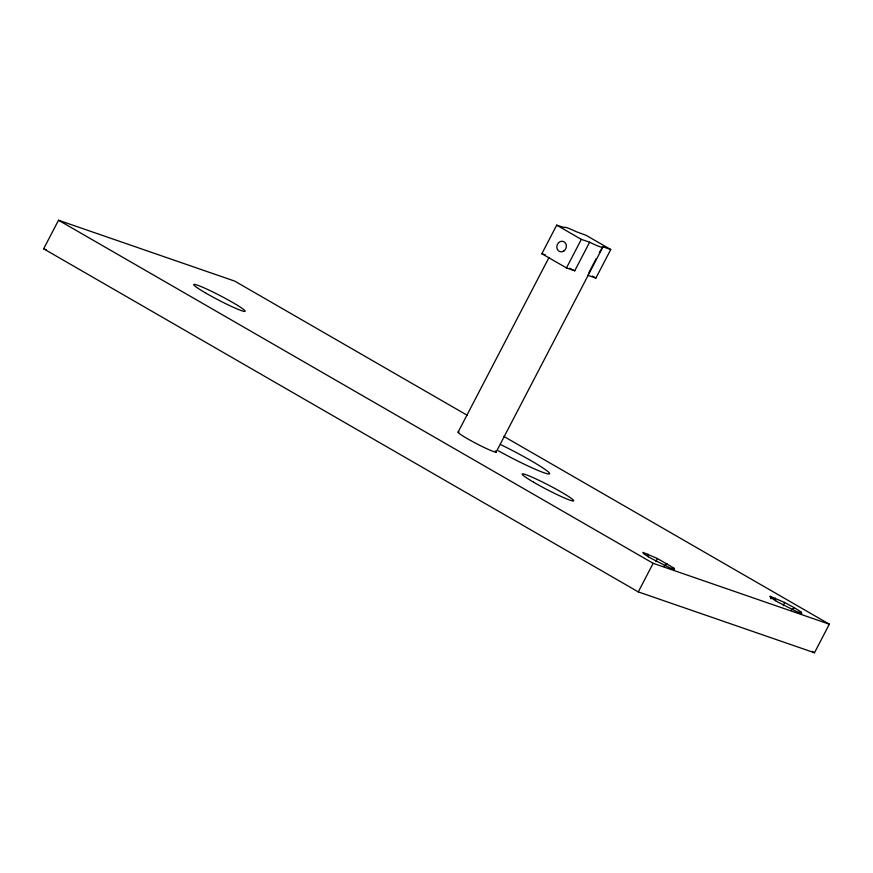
<?xml version="1.0" encoding="UTF-8"?>
<svg xmlns="http://www.w3.org/2000/svg" width="873" height="873" viewBox="0 0 873 873"><rect width="100%" height="100%" fill="white"/><g stroke="black" fill="none" stroke-linecap="round" stroke-linejoin="round"><path stroke-width="1.31" d="M656.038 561.743L657.26 558.458L642.888 552.325L643.805 553.809L650.418 558L669.449 567.646L674.589 569.425L673.672 567.93L657.26 558.458M783.288 605.72L784.511 602.435L770.139 596.292L770.892 598.791M503.71 436.325L829.35 624.195L814.476 652.764L638.283 591.883L43.65 248.805L58.524 220.236L234.717 281.117L467.142 415.221M599.325 252.603L602.752 246.994A21.541 1.724 27.5 0 1 591.239 243.01L589.635 242.236L574.761 270.794L566.479 267.935L541.838 253.716L556.701 225.158L564.667 227.678A21.541 1.724 27.5 0 1 576.169 231.651L586.11 235.317L610.751 249.525L595.877 278.094L587.551 275.213M458.15 432.015L549.052 257.404M566.479 267.935L581.342 239.366L589.635 242.236M588.795 272.834L596.226 258.55M496.126 452.083L602.697 247.365M638.283 591.883L653.157 563.314L829.35 624.195M664.102 566.097L667.059 563.751M791.353 610.063L794.31 607.717L800.923 611.908L801.84 613.392L796.7 611.613L777.668 601.966L771.055 597.787L770.139 596.292M671.315 568.858L673.672 567.93M798.566 612.824L800.923 611.908M602.425 246.655L610.751 249.525M541.838 253.716L545.385 254.949M43.65 248.805L46.225 249.689M574.761 270.794L572.557 269.724A21.541 1.724 27.5 0 1 569.567 268.218M784.511 602.435L794.31 607.717M556.701 225.158L581.342 239.366M592.352 276.064L595.877 278.094M812.119 651.4L814.476 652.764M58.524 220.236L653.157 563.314M775.279 598.07L775.551 600.777M648.028 554.093L648.301 556.799M500.851 444.706A43.083 3.459 27.5 0 1 549.619 473.755A43.083 3.459 27.5 0 1 498.319 450.795M495.406 450.904A21.541 1.724 27.5 0 1 476.876 443.866A21.541 1.724 27.5 0 1 459.034 432.08M205.024 292.641A29.082 2.335 27.5 0 0 245.138 311.345A29.082 2.335 27.5 0 0 207.97 289.629A29.082 2.335 27.5 0 0 205.024 292.641M533.545 482.18A29.082 2.335 27.5 0 0 573.659 500.884A29.082 2.335 27.5 0 0 536.502 479.168A29.082 2.335 27.5 0 0 533.545 482.18M563.903 250.977A5.38 4.725 -70.9 0 0 564.067 241.777A5.38 4.725 -70.9 0 0 556.788 246.873A5.38 4.725 -70.9 0 0 563.903 250.977"/></g></svg>
